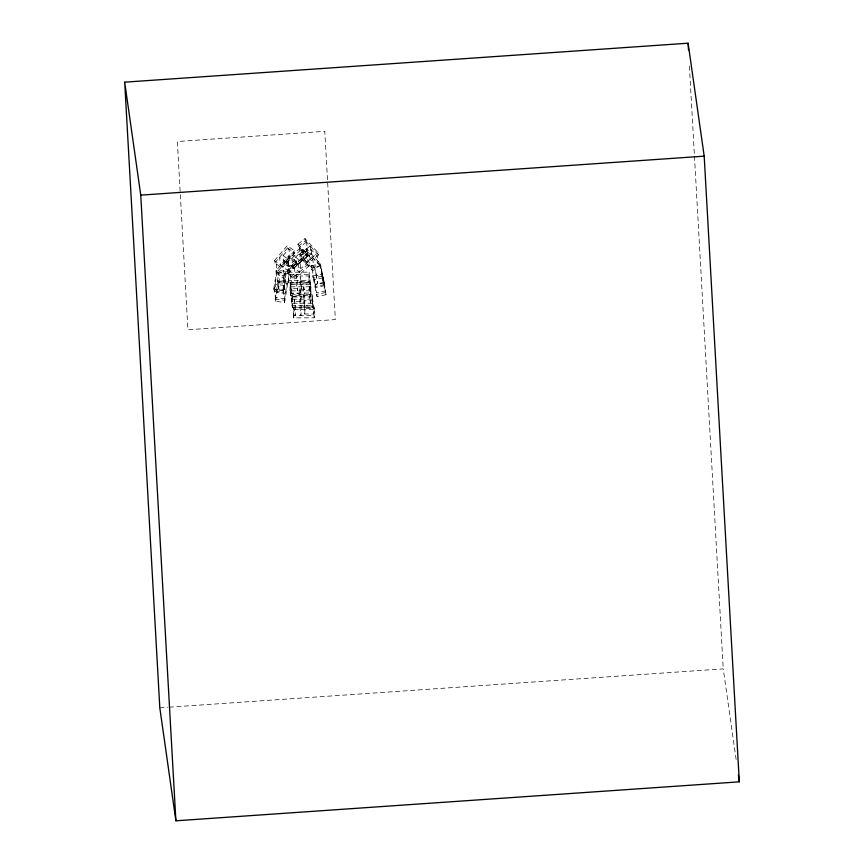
<?xml version="1.0" encoding="UTF-8"?>
<svg xmlns="http://www.w3.org/2000/svg" width="864" height="864" viewBox="0 0 864 864"><rect width="100%" height="100%" fill="white"/><g stroke="black" fill="none" stroke-linecap="round" stroke-linejoin="round"><path stroke-width="0.65" stroke-dasharray="4.32 3.24" d="M288.533 280.724L288.716 272.225L309.172 272.16L309.312 282.884L288.857 282.949L288.533 280.724L308.988 280.66L309.312 282.884M288.857 282.949L288.716 272.225M289.98 290.876L290.164 282.377L310.619 282.312L311.072 295.272L290.617 295.337L289.98 290.876L310.435 290.812L311.072 295.272M290.617 295.337L290.164 282.377M291.74 303.264L291.924 294.764L312.379 294.689L312.833 307.649L292.378 307.724L291.74 303.264L312.196 303.199L312.833 307.649M292.378 307.724L291.924 294.764M293.512 315.641L293.684 307.141L314.14 307.076L314.28 317.812L293.825 317.876L293.512 315.641L313.956 315.576L314.28 317.812M293.825 317.876L293.684 307.141M299.851 293.717L299.97 288.403L290.758 288.425L291.892 296.352L301.093 296.32L300.985 301.633L291.773 301.666L290.65 293.738L299.851 293.717L300.985 301.633M300.132 281.318L309.344 281.297L310.468 289.213L301.266 289.246L300.132 281.318L300.251 276.005L309.452 275.983L310.586 283.9L301.374 283.932L300.251 276.005M301.266 289.246L301.374 283.932M303.664 306.094L312.865 306.061L313.988 313.988L304.787 314.01L303.772 300.78L312.973 300.748L314.107 308.675L304.906 308.696L303.772 300.78M304.787 314.01L304.906 308.696M308.988 280.66L309.172 272.16M310.435 290.812L310.619 282.312M312.196 303.199L312.379 294.689M313.956 315.576L314.14 307.076M273.758 289.008L276.707 270.248L285.811 271.285L286.135 273.51L283.187 292.27L274.072 291.233L273.758 289.008L282.874 290.034L283.187 292.27M274.072 291.233L277.02 272.484L276.707 270.248M278.532 289.04L277.409 281.113L278.726 272.678L279.86 280.595L278.532 289.04L284.224 289.678L285.552 281.243L284.429 273.316L283.1 281.761L284.224 289.678M275.206 299.16L278.154 280.411L287.258 281.437L287.582 283.662L284.634 302.422L275.519 301.385L275.206 299.16L284.31 300.186L284.634 302.422M275.519 301.385L278.467 282.636L278.154 280.411M282.874 290.034L285.811 271.285M284.31 300.186L287.258 281.437M274.471 260.68L287.248 245.657L294.43 250.808L294.754 253.044L281.977 268.067L274.784 262.904L274.471 260.68L283.046 266.792L284.18 274.72L276.988 269.568L275.864 261.641M274.784 262.904L287.561 247.882L287.248 245.657M293.404 252.072L294.538 259.999L288.781 266.76L284.288 263.542L283.165 255.614L288.911 248.854L290.034 256.781L276.232 273.067L283.414 278.219L296.201 263.196L295.877 260.971L288.695 255.809L275.908 270.832L276.232 273.067M294.43 250.808L281.653 265.831L281.977 268.067M283.414 278.219L283.1 275.994L295.877 260.971M286.103 261.122L300.704 247.579L307.152 253.508L307.465 255.733L292.864 269.276L286.416 263.347L286.103 261.122L292.55 267.052L292.864 269.276M286.416 263.347L301.018 249.804L300.704 247.579M296.784 264.935L295.661 257.008L302.227 250.916L303.35 258.844L296.784 264.935L300.812 268.639L307.39 262.548L306.256 254.621L299.689 260.723L300.812 268.639M287.55 271.274L302.152 257.731L308.599 263.66L308.912 265.885L294.311 279.428L287.863 273.499L287.55 271.274L293.998 277.204L294.311 279.428M292.55 267.052L307.152 253.508M287.863 273.499L302.465 259.967L302.152 257.731M293.998 277.204L308.599 263.66M297.94 244.188L304.992 238.572L318.146 252.752L318.47 254.977L311.418 260.593L298.253 246.413L297.94 244.188L311.105 258.368L311.418 260.593M298.253 246.413L305.305 240.797L304.992 238.572M299.387 254.34L306.428 248.724L319.594 262.904L319.918 265.129L312.865 270.756L299.7 256.576L299.387 254.34L312.552 268.52L312.865 270.756M299.7 256.576L306.752 250.949L306.428 248.724M306.817 253.163L312.746 259.546L313.87 267.473L307.951 261.09L306.817 253.163L311.224 249.653L317.142 256.036L318.276 263.952L312.347 257.58L311.224 249.653M311.105 258.368L318.146 252.752M307.951 261.09L312.347 257.58M312.552 268.52L319.594 262.904M311.342 265.723L320.371 263.887L324.637 284.569L315.598 286.405L311.342 265.723L311.656 267.948L320.684 266.123L320.371 263.887M312.779 275.875L321.818 274.05L326.074 294.721L317.045 296.557L312.779 275.875L313.103 278.1L322.132 276.275L321.818 274.05M316.494 275.627L314.723 267.332L317.628 283.554L316.494 275.627L322.142 274.482L320.371 266.188L323.266 282.409L322.142 274.482M324.313 282.344L315.284 284.17L315.598 286.405M325.76 292.496L316.732 294.322L317.045 296.557M159.808 707.832L167.875 707.281M169.214 707.184L723.244 668.866L736.484 761.897M289.03 274.45L309.485 274.385M290.801 286.837L311.245 286.772M292.561 299.214L313.016 299.149M294.008 309.377L314.453 309.301M277.02 272.484L286.135 273.51M277.409 281.113L283.1 281.761M278.467 282.636L287.582 283.662M287.561 247.882L294.754 253.044M296.201 263.196L289.008 258.044L288.695 255.809M283.165 255.614L287.658 258.833L288.781 266.76M275.908 270.832L283.1 275.994M301.018 249.804L307.465 255.733M302.465 259.967L308.912 265.885M295.661 257.008L299.689 260.723M305.305 240.797L318.47 254.977M306.752 250.949L319.918 265.129M320.684 266.123L324.637 284.569M322.132 276.275L326.074 294.721M299.97 288.403L301.093 296.32M689.396 66.074L694.386 154.883M694.462 156.222L723.244 668.866M327.499 179.734L324.788 131.328L177.347 141.523L187.92 329.778L335.351 319.583L327.575 181.084M290.477 284.602L290.293 293.112L310.748 293.036L310.932 284.537L290.477 284.602M290.758 274.45L290.574 282.949L291.708 290.876L291.892 282.366L290.758 274.45M292.237 296.989L292.064 305.489L312.52 305.424L312.692 296.924L292.237 296.989M294.289 299.214L294.106 307.714L295.229 315.641L295.412 307.141L294.289 299.214M296.514 274.428L296.33 282.928L297.464 290.855L297.637 282.355L296.514 274.428M300.035 299.192L299.851 307.692L300.985 315.619L301.169 307.12L300.035 299.192M303.772 286.794L303.588 295.294L304.722 303.221L304.895 294.721L303.772 286.794M309.528 286.772L309.344 295.272L310.468 303.199L310.651 294.7L309.528 286.772M306.418 241.996L299.365 247.612L300.499 255.539L307.541 249.923L306.418 241.996M310.122 245.981L303.07 251.597L304.193 259.524L311.245 253.908L310.122 245.981M323.19 277.819L314.161 279.655L315.284 287.582L324.324 285.746L323.19 277.819M324.302 283.014L315.263 284.839L316.397 292.766L325.426 290.941L324.302 283.014M284.267 285.412L275.152 284.375L276.286 292.302L285.39 293.328L284.267 285.412M283.435 290.682L274.32 289.656L275.454 297.583L284.558 298.609L283.435 290.682M286.643 262.57L279.461 257.418L280.584 265.345L287.777 270.497L286.643 262.57M298.21 264.33L291.751 258.401L292.885 266.328L299.333 272.257L298.21 264.33M294.095 268.132L287.647 262.202L288.781 270.13L295.229 276.059L294.095 268.132"/><path stroke-width="1.3" d="M124.686 82.166L688.111 43.2L704.192 156.168L739.314 781.834L175.889 820.8L159.808 707.832L124.686 82.166L140.756 195.134L175.889 820.8M140.756 195.134L704.192 156.168M738.374 775.192L739.314 781.834M688.111 43.2L688.489 49.928"/></g></svg>
